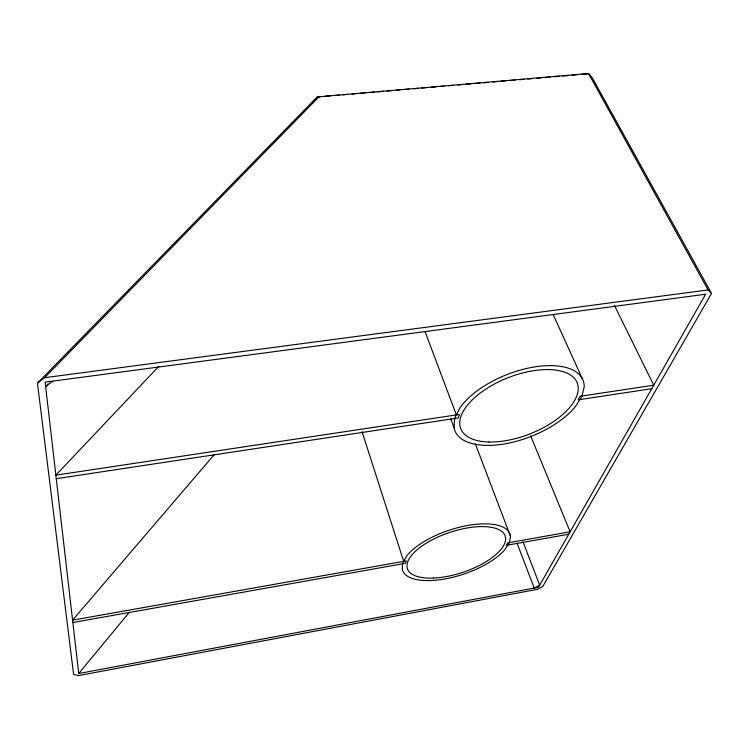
<?xml version="1.0" encoding="UTF-8"?>
<svg xmlns="http://www.w3.org/2000/svg" width="749" height="749" viewBox="0 0 749 749"><rect width="100%" height="100%" fill="white"/><g stroke="black" fill="none" stroke-linecap="round" stroke-linejoin="round"><path stroke-width="1.12" d="M453.96 427.342L454.821 417.914L460.176 407.512A68.889 33.19 -21.5 0 1 533.84 367.047A68.889 33.19 -21.5 0 1 584.211 386.877L581.823 396.577L575.298 406.754A68.889 33.19 -21.5 0 1 504.489 443.914A68.889 33.19 -21.5 0 1 453.96 427.342L450.711 418.607M510.528 536.368L509.264 542.969L504.489 550.112A56.746 23.125 -18.5 0 1 446.544 578.649A56.746 23.125 -18.5 0 1 402.335 569.83L402.522 563.445L406.464 556.217A56.746 23.125 -18.5 0 1 466.243 525.732A56.746 23.125 -18.5 0 1 510.528 536.368L475.325 443.773M711.55 293.439L542.8 586.439L537.323 589.332L78.973 675.523L73.608 674.493L37.45 383.17L317.211 96.949L588.536 73.477L592.15 77.587L711.55 293.439L708.077 289.938L588.536 73.477L581.243 74.479M78.739 673.529L538.512 587.244L705.633 294.226L45.127 382.149L78.739 673.529L129.39 612.223M214.411 454.428L72.578 620.163L406.295 560.889L405.415 563.304L72.859 622.522M158.741 366.448L55.857 475.166L459.512 414.431L458.238 417.951L56.269 478.695M37.45 383.17L44.612 377.702L319.402 96.359L312.81 101.583M48.123 384.087L45.633 386.55L52.786 381.129M584.744 74.198L588.536 73.477M568.753 534.224L506.455 545.319L507.653 542.885L570.139 531.781L530.62 435.824M651.742 388.712L578.237 399.816L579.96 396.315L653.737 385.211L614.461 305.452M44.612 377.702L708.077 289.938M317.211 96.949L320.703 96.649M325.356 96.256L330.009 95.863M334.663 95.46L339.316 95.067M342.799 94.767L347.452 94.374M352.105 93.981L355.597 93.681M360.25 93.288L364.903 92.895M369.557 92.492L374.21 92.099M377.693 91.799L383.516 91.303M386.999 91.013L391.652 90.61M396.305 90.217L399.797 89.917M404.451 89.524L409.104 89.131M413.757 88.728L418.41 88.335M421.893 88.036L426.546 87.642M431.199 87.249L435.852 86.856M439.345 86.556L443.998 86.163M448.651 85.76L453.304 85.367M457.957 84.974L461.44 84.674M466.093 84.281L470.747 83.879M475.4 83.485L480.053 83.092M483.545 82.793L488.198 82.399M492.851 82.006L497.505 81.604M500.987 81.313L505.641 80.911M510.294 80.517L514.947 80.124M519.6 79.722L524.253 79.328M527.745 79.029L532.399 78.636M537.042 78.242L541.696 77.849M545.188 77.55L549.841 77.156M554.494 76.754L559.147 76.361M562.639 76.061L568.454 75.565M571.936 75.275L576.59 74.872M553.155 314.458L582.17 378.339M522.961 541.714L539.711 585.147L534.215 588.049L517.1 543.287M425.123 331.779L456.366 414.909M362.039 431.649L403.664 561.357M488.985 442.004A62.57 30.138 -21.5 0 0 578.237 388.731A62.57 30.138 -21.5 0 0 489.752 386.653A62.57 30.138 -21.5 0 0 488.985 442.004M433.531 578.069A51.541 21 -18.5 0 0 505.566 537.904A51.541 21 -18.5 0 0 429.757 541.143A51.541 21 -18.5 0 0 433.531 578.069"/></g></svg>
